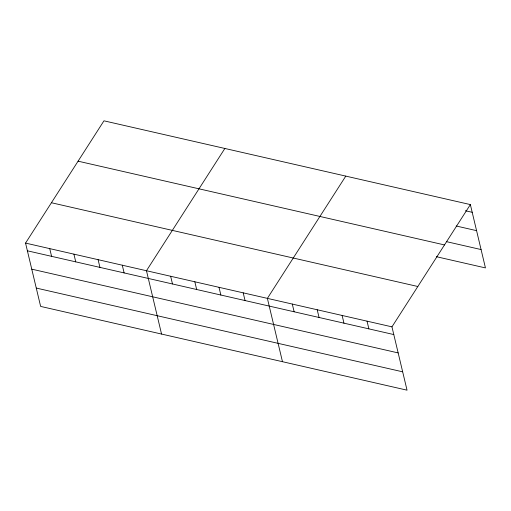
<?xml version="1.0" encoding="UTF-8"?>
<svg xmlns="http://www.w3.org/2000/svg" width="511" height="511" viewBox="0 0 511 511"><rect width="100%" height="100%" fill="white"/><g stroke="black" fill="none" stroke-linecap="round" stroke-linejoin="round"><path stroke-width="0.77" d="M470.363 204.585L391.956 326.848L407.043 390.174L40.637 306.415L25.55 243.089L103.957 120.826L470.363 204.585L485.45 267.911L436.375 256.694M224.872 148.465L146.465 270.728L161.553 334.053M345.787 176.11L267.381 298.367L282.468 361.692M465.406 210.749L472.202 212.301M456.189 225.996L476.571 230.653M446.346 241.62L481.081 249.56M78.081 161.176L444.487 244.935M51.426 202.739L417.832 286.499M25.55 243.089L391.956 326.848M27.39 250.805L393.796 334.564M31.759 269.156L398.165 352.916M36.262 288.063L402.674 371.823M367.039 321.151L368.878 328.867M342.127 315.453L343.967 323.176M317.21 309.762L319.049 317.478M292.292 304.064L294.132 311.78M243.198 292.841L245.037 300.557M219.015 287.31L220.854 295.032M194.832 281.785L196.671 289.501M170.648 276.253L172.488 283.975M122.282 265.203L124.122 272.919M98.099 259.671L99.939 267.387M73.916 254.146L75.756 261.862M49.733 248.614L51.573 256.33"/></g></svg>
